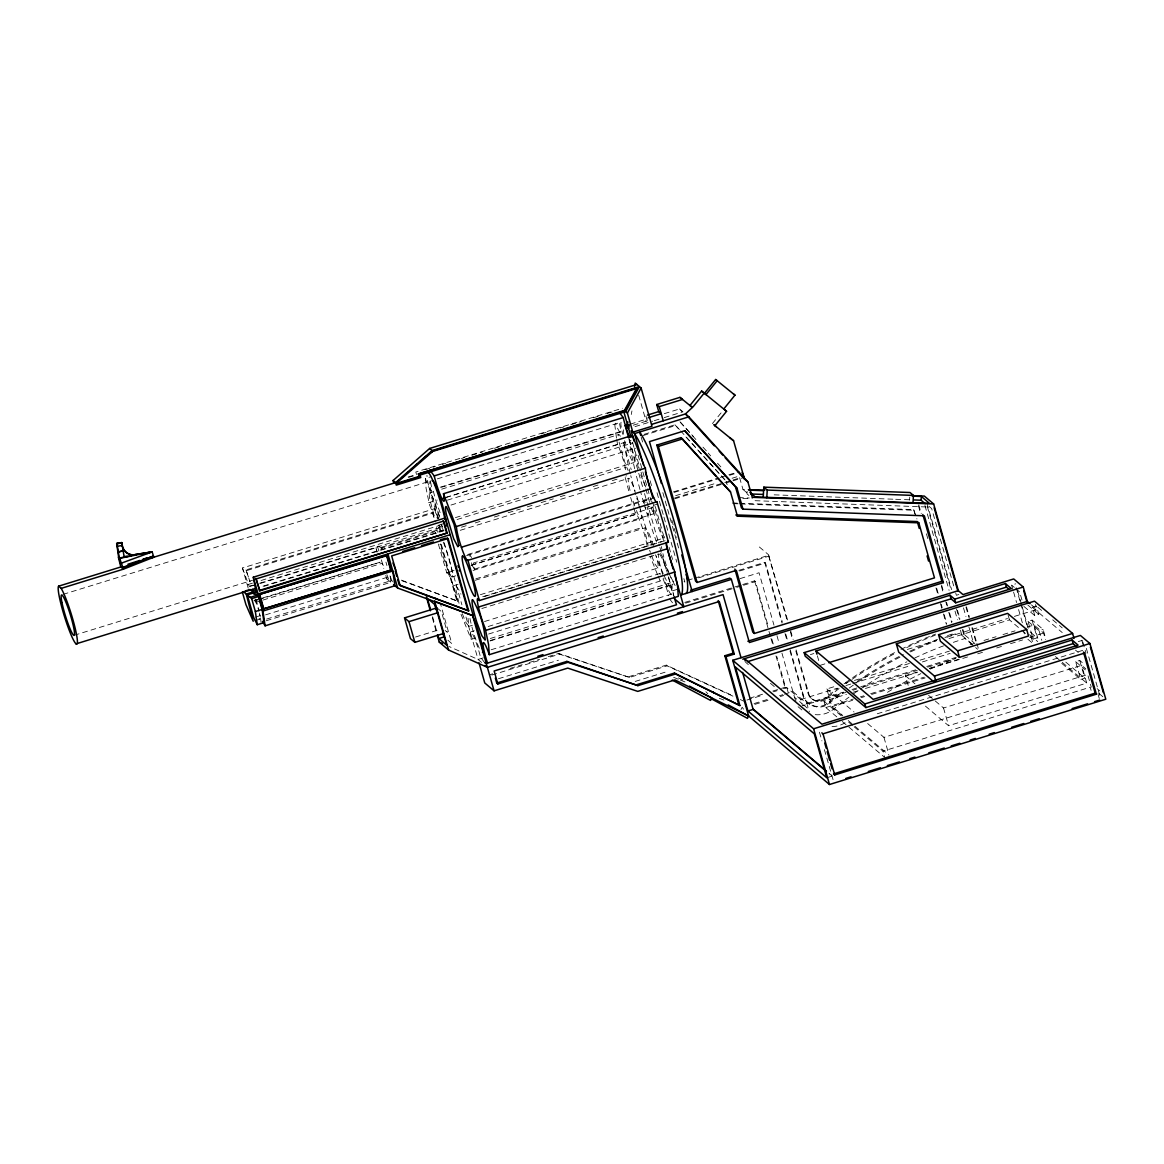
<?xml version="1.0" encoding="UTF-8"?>
<svg xmlns="http://www.w3.org/2000/svg" width="1164" height="1164" viewBox="0 0 1164 1164"><rect width="100%" height="100%" fill="white"/><g stroke="black" fill="none" stroke-linecap="round" stroke-linejoin="round"><path stroke-width="0.75" stroke-dasharray="5 3.75" d="M747.128 491.324L746.982 493.842L752.366 498.41M909.564 500.156L909.739 497.101M631.266 414.486L631.936 410.95M455.735 575.802L452.272 576.878L452.549 575.598A21.141 2.503 72.8 0 0 443.193 542.104M472.686 566.271L474.432 569.152L473.384 562.998L653.004 507.562L652.451 505.685L657.587 504.099M462.326 613.704L465.687 622.114L468.903 626.348L467.841 616.556M484.5 621.532L657.907 568.003L658.184 566.723A21.141 2.503 72.8 0 0 656.351 555.956M653.397 545.596A21.141 2.503 72.8 0 0 648.319 532.079L645.118 527.845L645.016 531.701L648.028 544.985M740.988 709.574L742.152 707.246L745.382 711.626M712.412 423.58L721.956 411.794M438.362 544.054L446.801 572.95L454.047 570.418M471.085 565.457L636.126 514.226A18.275 2.153 72.8 0 1 642.295 527.452A18.275 2.153 72.8 0 1 647.14 546.978M795.827 650.967L808.529 694.821A11.029 10.767 -49.7 0 0 823.952 699.128L832.26 692.551A402.715 393.228 -49.7 0 1 838.007 688.171M796.118 649.89L809.3 695.49A11.029 10.767 -49.7 0 0 814.305 700.466L815.993 701.092A11.029 10.767 -49.7 0 0 824.738 699.797L833.046 693.22A402.715 393.228 -49.7 0 1 843.158 685.611M789.963 650.923L803.466 697.352A16.718 16.325 -49.7 0 0 826.847 703.885L835.606 696.96A397.055 387.699 -49.7 0 1 842.707 691.562M790.254 649.861L804.237 698.022A16.718 16.325 -49.7 0 0 811.817 705.559L817.055 707.028A16.718 16.325 -49.7 0 0 827.619 704.555L836.392 697.614A397.055 387.699 -49.7 0 1 843.493 692.231M815.222 714.652A25.128 24.546 -49.7 0 0 834.472 708.425L840.583 703.493A388.66 379.508 -49.7 0 1 848.934 697.178M947.481 635.617L954.742 633.201L955.528 633.871L948.267 636.286A397.055 387.699 -49.7 0 0 944.935 637.494M953.345 642.353L964.912 638.498L977.6 649.25M408.113 476.978L416.523 474.49L415.81 472.017L622.42 408.258M424.962 469.732L435.38 466.517M442.32 464.378L445.797 463.301M461.424 458.485L464.902 457.408M471.842 455.269L482.26 452.054M494.409 448.3L501.349 446.161M541.289 433.837L548.229 431.684M560.379 427.945L563.856 426.868M570.797 424.729L581.214 421.514M593.364 417.76L600.318 415.621M607.259 413.467L614.199 411.329M433.91 517.238A18.304 2.168 72.8 0 0 429.501 504.783L426.082 488.385L425.369 478.433L431.233 476.629M63.103 594.368L430.113 481.11M437.344 478.87L621.154 422.139A21.243 2.517 72.8 0 0 622.725 434.259M630.393 424.118L647.344 418.88M664.295 413.657L679.558 408.942L682.962 411.823L664.164 417.629M633.303 425.18L646.093 421.237L647.795 422.678L645.773 415.606M635.006 426.621L652.655 421.179M654.27 420.684L660.745 418.676M440.21 487.236L620.558 431.568M441.534 487.236L620.136 432.106M429.531 492.925L432.993 491.848M441.665 489.171L618.535 434.594M644.041 434.361L674.975 424.816L679.412 429.531M643.11 435.554L675.76 425.486M428.541 502.732L437.213 500.054M445.87 497.392L617.546 444.401L618.506 446.452A18.304 2.168 72.8 0 1 625.985 471.202M445.463 497.668L631.004 440.414M447.34 500.156L632.881 442.902A18.275 2.153 72.8 0 1 632.096 442.233M248.194 588.14L242.447 567.988L434.536 508.712L438.231 518.78M450.963 505.06L634.773 448.329M246.026 569.909L250.013 581.782L246.026 569.909L432.542 512.349L434.696 517.82M246.812 570.564L433.328 513.004M74.249 635.268L252.559 580.239M455.415 517.631L634.016 462.515M443.178 523.815L436.238 525.953A18.304 2.168 72.8 0 1 437.315 532.254M457.059 519.522L625.257 467.622M252.413 583.164L247.234 584.764L249.227 586.452L253.301 585.114M261.071 580.487L439.308 525.488L443.6 529.111M259.601 583.251L441.302 527.176M253.737 585.477L249.853 586.176M260.62 583.353L376.016 547.735L376.918 550.95M381.705 547.196L436.718 530.217L437.489 530.886L382.49 547.866L381.705 547.196L382.65 550.514M443.95 529.809L435.278 532.486L436.078 533.81M263.049 586.161L443.018 530.624M263.995 586.307L444.037 530.74M461.41 527.19L468.35 525.051M475.276 522.912L482.216 520.774M494.351 517.02L501.291 514.881M508.232 512.742L520.366 509.003M527.307 506.849L534.247 504.71M541.173 502.572L553.307 498.832M560.248 496.693L567.188 494.54M579.323 490.801L586.263 488.662M593.203 486.523L600.129 484.384M612.279 480.63L619.204 478.491M460.275 530.304L628.487 478.389M253.97 600.624L260.867 598.5M262.584 597.976L380.119 562.197L259.572 599.402M254.407 600.988L257.855 599.926M255.964 602.239L261.158 600.624M262.889 600.1L382.33 563.231L384.28 568.119M255.454 617.124L260.518 615.567L259.601 612.308M265.567 614.854L390.202 576.384L392.894 582.96M467.593 554.53L651.404 497.799M254.887 620.718L259.965 619.161L259.47 614.65M466.531 555.737L654.43 497.741M673.476 491.863L718.494 477.968M720.225 477.444L727.165 475.305M728.897 474.767L739.286 471.566M644.23 503.663A7.595 0.902 72.8 0 1 644.041 500.957L651.622 499.371M674.131 492.416L719.148 478.52M729.537 475.319L736.463 473.181M266.6 619.088L389.489 581.156L386.885 574.638M266.221 620.761L390.857 582.306L390.202 576.384M675.644 495.675L716.704 483.016M732.098 478.259L737.234 476.673M674.683 497.974L723.062 483.045M724.779 482.522L740.333 477.72M674.713 498.818L724.386 483.482M726.089 482.958L731.225 481.372M732.942 480.848L743.214 477.677M471.391 565.064L636.126 514.226M446.801 572.95L453.742 570.797M474.432 569.152L654.052 513.717M473.079 570.462L641.291 518.547M453.291 585.783L458.485 584.183M475.829 578.828L642.295 527.452M475.188 580.298L645.118 527.845M480.397 594.688L664.207 537.957M482.725 596.725L661.341 541.595M484.733 596.404L666.812 540.198M481.823 608.525L658.693 553.933A21.141 2.503 72.8 0 0 663.218 576.34M415.563 637.014L439.483 629.637M468.903 626.348L472.366 625.272M470.823 631.863L474.286 630.786M488.167 626.508L659.843 573.532M461.017 614.286L471.245 639.385L476.44 637.77M488.574 634.031L660.25 581.054L659.726 578.45M490.335 638.483L674.145 581.753M490.466 640.462L672.545 584.27M490.044 640.986L672.123 584.794M687.517 580.37L692.696 578.77M694.413 578.246L768.589 555.344L787.693 620.339M698.647 577.839L769.375 556.014M677.448 589.304L672.268 590.905A88.784 10.491 72.8 0 1 663.931 575.22M738.864 570.345L764.733 562.372L765.519 563.027L782.339 622.071M739.649 571.015L765.519 563.027M491.164 649.759L671.497 594.091M483.249 657.878L478.069 659.464L448.969 646.457M740.071 578.61L759.044 572.761L773.973 625.184M684.796 602.399L740.988 585.056M742.69 584.532L754.607 580.851L755.465 581.578L768.386 626.96M685.654 603.127L735.037 587.878M736.739 587.354L741.846 585.783M743.549 585.259L755.465 581.578M489.2 674.873L492.678 673.796M510.05 668.442L522.199 664.688M529.154 662.534L539.572 659.319M548.259 656.642L558.676 653.426L629.535 677.448L667.103 665.852L733.771 696.552M491.805 675.062L559.549 654.153L629.535 677.448M498.483 678.728L558.458 660.221M628.676 676.721L666.23 665.124L732.913 695.81M635.209 681.42L665.648 672.035M958.845 594.513L956.371 595.284L954.887 590.075M1013.102 590.352L1011.618 585.099L1015.663 583.848M810.391 654.605L813.84 653.542M820.096 665.357L827.007 663.233M1034.767 615.625L1032.395 607.302L1036.455 606.051L1038.812 614.374L1034.767 615.625L1023.753 606.298M749.398 698.284L762.696 694.181M772.809 691.067L779.735 688.928M781.466 688.39L784.929 687.327L785.787 688.055L776.839 656.627M907.338 649.439L936.7 640.389M947.059 637.188L1007.5 618.535M1014.411 616.396L1036.862 609.47L1035.436 604.48M746.924 700.044L763.555 694.908M773.536 691.765L777.13 690.718M783.488 688.681L786.82 687.662L800.774 699.491L802.563 705.777L845.995 692.376M949.038 638.541L1009.479 619.888L1020.362 629.113M960.446 630.219L961.93 635.413L964.418 634.642L974.05 642.804M754.068 703.565L769.404 698.837M779.487 695.723L782.834 694.69M784.507 694.181L792.888 691.591L806.856 703.42L808.471 709.08A25.128 24.546 -49.7 0 0 809.373 711.684M754.839 704.38L770.292 699.608M780.302 696.509L783.634 695.49M1032.09 620.092L1037.153 637.843L1033.094 639.094L1028.03 621.343L1032.09 620.092L1043.104 629.418L1045.869 639.109M842.765 715.918L831.867 706.708L826.818 688.957L837.178 685.756M844.089 683.617L847.538 682.555M854.449 680.431L909.71 663.364M920.069 660.177L949.431 651.113M970.15 644.711L977.062 642.586M983.973 640.447L996.064 636.723M1002.961 634.584L1015.052 630.859M1027.143 627.12L1034.054 624.995L1043.584 633.056L1045.418 639.516M800.774 699.491L837.265 688.23M845.952 685.538L851.16 683.937M852.892 683.399L910.219 665.706M922.383 661.952L950.188 653.368M1028.03 621.343L1039.045 630.67L1043.104 629.418M806.856 703.42L843.347 692.158M852.033 689.466L858.974 687.327M860.72 686.789L916.315 669.635M926.748 666.419L956.284 657.296M852.95 690.223L856.428 689.161M863.368 687.007L917.232 670.391M927.65 667.176L955.455 658.591M908.182 685.378L905.417 675.702L917.508 671.977M929.6 668.238L958.961 659.173M1029.762 637.334L1043.584 633.056M836.756 716.835L825.785 707.537L823.996 701.252L846.446 694.326M853.358 692.187L858.537 690.587M865.449 688.462L917.247 672.472M929.338 668.733L970.791 655.943M977.702 653.819L984.599 651.68M996.69 647.955L1003.601 645.816M1010.512 643.692L1022.603 639.953M825.785 707.537L853.416 699.011M860.327 696.887L863.775 695.81M870.687 693.686L924.231 677.157M831.867 706.708L852.601 700.306M861.229 697.643L864.677 696.581M871.589 694.442L925.133 677.928M1078.301 641.582L1082.36 640.331M877.263 713.779L1084.499 649.818M1079.726 660.439L1084.79 678.19L1080.73 679.441L1075.667 661.69L1079.726 660.439L1083.859 663.946M928.552 695.301L943.524 707.974L1081.691 665.342L1085.779 668.791M867.646 723.528L883.971 737.365L1086.041 675.004M925.453 706.126L948.587 725.725L1086.739 683.093L1081.691 665.342M854.158 726.802L882.952 751.187L1090.202 687.226L1091.09 690.368M826.789 777.77L831.969 776.17L829.205 773.827M649.73 506.515L647.024 507.329L647.591 509.235A7.595 0.902 72.8 0 1 648.392 515.361A7.595 0.902 72.8 0 1 645.089 507.111M408.593 477.371L415.315 475.378M739.62 477.662L742.967 489.433L746.59 489.564M774.176 494.831L893.894 499.225M895.698 499.283L910.219 499.822M738.427 497.581L749.31 497.988M742.836 498.381L750.096 498.643M755.072 500.695L929.192 507.068M732.316 502.979L737.758 503.168M739.577 503.241L913.696 509.614L916.956 518.984M733.102 503.634L738.543 503.837M740.362 503.91L914.482 510.283M657.907 568.003L654.706 563.769L649.628 550.252M401.362 580.138L457.496 601.09L440.909 542.875M402.147 580.807L457.496 601.09M385.779 575.38L386.768 578.857L391.701 580.661M719.279 698.284L724.183 700.204M673.65 677.332L678.699 679.383M680.373 680.067L685.421 682.119M740.333 699.564L743.607 701.077M678.394 677.899L683.181 680.096M929.09 506.398L931.666 508.581L954.393 588.344M1011.618 585.099L1014.295 587.369M1015.634 588.504L1019.649 591.909L1022.385 601.497M1037.808 607.201L1043.235 611.798M1052.722 619.845L1062.223 627.876M1031.42 604.858L1036.862 609.47M1032.395 607.302L1062.237 632.576M1027.812 605.047L1038.812 614.374M1075.521 650.138L1078.271 652.466M1075.667 661.69L1085.314 669.853M1030.446 632.168L1037.153 637.843M1065.802 662.112L1084.79 678.19M1097.143 688.652L1099.82 690.921M1029.587 634.671L1037.75 641.597M1055.442 656.583L1060.884 661.181M1062.252 662.345L1086.739 683.093M1098.991 693.468L1103.079 696.93M1030.416 636.824L1033.094 639.094M1061.743 663.364L1080.73 679.441M1021.73 630.262L1025.804 633.725M1027.87 639.225L1033.021 643.576L1031.231 637.29M961.93 635.413L971.562 643.576M742.967 489.433L748.292 493.929M685.945 436.951L726.976 482.114M759.365 546.993L768.676 554.879M905.417 675.702L914.948 683.777M826.818 688.957L854.041 712.004M826.149 697.498L826.92 698.153M829.496 701.907L830.281 702.561M834.472 708.425L842.081 714.871M684.068 581.433L684.854 582.102L683.865 578.61M848.207 720.531L853.649 725.143M855.002 726.292L889.034 755.116M823.996 701.252L841.819 716.34M848.672 722.16L852.79 725.638M806.23 687.473L807.001 688.142M842.241 721.476L884.756 757.473L882.952 751.187M807.685 692.595L808.456 693.249M815.207 700.437L815.993 701.092M800.847 689.132L801.632 689.801M810.595 697.745L811.381 698.4M811.977 698.895L812.748 699.564M802.374 694.472L803.16 695.141M806.594 701.79L807.38 702.445M808.689 703.536L809.46 704.191M781.946 653.149L794.503 697.265L802.127 703.711M803.393 704.787L808.471 709.08M745.571 662.258L748.336 664.6M770.452 683.326L775.966 687.997M798.082 706.723L803.611 711.408M829.088 773.405L831.969 775.85M706.693 683.748L707.552 684.476M666.23 665.124L667.103 665.852M558.676 653.426L559.549 654.153M382.476 549.306L377.049 544.694L378.969 551.445M425.966 589.159L426.752 589.813M376.016 547.735L376.947 552.187M436.995 607.855L441.418 611.609L447.325 632.328L445.114 630.452M389.896 575.933L390.668 576.587M386.768 578.857L390.857 582.306M481.561 662.432L478.069 659.464L465.673 615.96M447.893 640.229L451.807 643.547L440.341 603.272M259.034 618.36L259.965 619.161M705.864 691.722L707.843 693.802M679.558 408.942L681.973 411.605M680.023 421.761L693.322 436.456M702.983 447.151L707.828 452.505M717.49 463.199L722.335 468.539M680.445 422.43L691.329 434.463M692.536 435.802L696.159 439.803M708.25 453.174L710.666 455.852M680.634 430.869L725.754 480.776M674.975 424.816L678.641 428.861M673.432 581.68L670.93 577.519M669.489 598.791L673.767 604.451M484.762 662.782L480.47 657.136L479.714 654.081A18.246 2.153 72.8 0 0 472.7 634.322A18.246 2.153 72.8 0 0 470.722 636.795L471.245 639.385M620.412 436.238L619.248 434.667A21.141 2.503 72.8 0 0 618.273 435.874M645.773 486.974L640.666 474.825M440.53 531.555L437.504 525.051M657.427 574.449L650.196 556.377M658.126 576.107L660.25 581.054M471.566 557.6L469.82 554.719L470.023 557.425M623.38 442.611L631.223 469.674M472.54 565.893L471.449 562.779M440.108 512.669L436.675 503.008A21.243 2.517 72.8 0 1 432.688 488.051M242.447 567.988L249.227 586.452M425.369 478.433L426.475 481.518A18.275 2.153 72.8 0 0 430.505 481.896M434.128 515.594L430.069 500.447A21.141 2.503 72.8 0 1 430.229 492.998L434.361 500.942L439.41 515.943M638.498 468.103L635.311 455.866A21.141 2.503 72.8 0 1 635.486 448.416M630.626 497.421L633.216 506.02M633.74 507.737L635.82 514.604M1086.347 648.392L1099.791 695.577M1097.928 693.773L1099.267 698.487M1082.811 641.931L1085.997 653.12M1081.763 640.229L1083.582 646.617M1088.064 675.862L1091.279 687.153M1039.045 630.67L1041.809 640.36M1034.054 624.995L1038.652 641.131M1017.656 590.846L1021.643 604.814M1022.138 606.575L1029.107 631.034M1016.187 587.66L1020.159 601.584M1020.653 603.33L1027.594 627.716M1013.597 592.098L1016.594 602.574M1018.587 609.572L1022.559 623.555M1023.505 630.743L1024.407 633.885M1008.082 614.999L1009.479 619.888M966.469 606.793L969.452 617.24M972.42 627.687L976.392 641.611M976.887 643.357L978.371 648.581M965.96 607.099L968.914 617.473M971.867 627.847L976.305 643.416M963.486 607.87L965.945 616.513M968.899 626.887L973.337 642.441M926.908 502.993L951.585 589.61M957.506 610.402L959.965 619.059M962.934 629.448L964.418 634.642M927.315 506.5L951.061 589.872M956.502 608.976L959.471 619.394M962.439 629.811L964.912 638.498M924.929 505.496L949.096 590.366M955.018 611.158L957.492 619.815M918.774 504.827L921.248 513.542M941.618 585.041L943.611 592.01M946.579 602.472L947.583 605.964M949.562 612.933L952.05 621.663M918.483 505.904L920.462 512.888M926.428 533.81L928.421 540.78M941.327 586.118L942.825 591.356M945.808 601.817L946.798 605.295M948.776 612.279L951.759 622.74M936.773 588.548L938.257 593.756M941.225 604.203L942.214 607.681M944.208 614.636L946.681 623.337M913.696 509.614L915.675 516.583M935.987 587.878L937.966 594.833M940.454 603.534L942.927 612.235M943.422 613.966L946.39 624.413M943.524 707.974L948.587 725.725M883.971 737.365L888.569 753.501M817.361 655.769L819.18 662.171M790.662 630.772L793.135 639.458M819.441 732.185L821.929 740.901M824.403 749.616L833.322 780.578M768.589 555.344L786.908 619.67M790.371 631.848L792.364 638.803M785.802 634.22L787.286 639.429M764.733 562.372L782.048 623.147M785.016 633.565L786.995 640.506M776.955 635.675L778.949 642.659M786.82 687.662L788.159 692.376M771.878 639.182L773.362 644.419M754.607 580.851L770.51 636.708M771.005 638.454L772.998 645.438M775.981 655.899L784.929 687.327M726.191 481.459L727.136 484.762M638.672 395.193L646.093 421.237M671.817 520.046L676.779 537.477M662.84 492.619L676.75 541.42M677.244 543.166L679.223 550.136M641.189 437.213L642.673 442.422M657.02 492.779L663.451 515.361M663.946 517.092L676.808 562.256M650.152 480.776L652.131 487.774M669.067 547.182L672.545 559.404M655.288 506.544L664.688 539.543M652.567 501.946L664.004 542.133M638.061 455.124L651.956 503.939M632.59 442.553L640.549 470.46M641.044 472.206L649.992 503.605M629.171 439.628L644.027 491.79M644.521 493.536L659.391 545.698M659.886 547.429L667.801 575.263M668.296 576.995L673.621 595.662M434.536 508.712L437.402 518.766M439.308 525.488L440.792 530.653M444.226 542.744L461.919 604.858M432.542 512.349L435.278 521.967M440.618 543.923L456.71 600.435M432.586 616.702L437.358 633.478M432.324 617.749L436.776 633.42M385.953 562.11L386.943 565.573M381.37 559.869L383.814 568.439M255.891 599.314L259.135 610.693M255.556 599.518L258.932 611.376M259.412 613.064L260.372 616.454M254.989 598.936L256.982 605.92M625.17 477.458L629.593 493.973M459.023 603.316L456.012 590.032L456.113 586.19L459.3 590.424A21.141 2.503 72.8 0 1 460.929 594.207M619.088 442.116L624.777 462.108A21.141 2.503 72.8 0 0 628.138 470.518M441.578 524.629L442.422 529.227M616.454 438.028L614.621 423.42M616.731 439.614L617.546 444.401M260.547 617.938L261.027 622.376M447.107 572.557A18.275 2.153 72.8 0 1 452.534 583.601A18.275 2.153 72.8 0 1 457.772 602.588M659.406 574.056A18.246 2.153 72.8 0 1 660.628 574.187M663.029 578.828A18.246 2.153 72.8 0 1 668.733 595.75M626.305 475.61A18.304 2.168 72.8 0 1 625.868 476.134M619.51 423.565A18.275 2.153 72.8 0 1 615.48 423.172M674.189 596.957A18.275 2.153 72.8 0 1 674.422 586.758M849.254 688.026A397.055 387.699 -49.7 0 1 856.573 682.933M858.043 681.929A397.055 387.699 -49.7 0 1 900.98 656.642M910.539 651.927A397.055 387.699 -49.7 0 1 936.627 640.637M853.168 694.093A388.66 379.508 -49.7 0 1 858.886 690.092M860.327 689.103A388.66 379.508 -49.7 0 1 906.901 661.807M914.729 658.009A388.66 379.508 -49.7 0 1 943.567 645.831M887.434 692.347A388.66 379.508 -49.7 0 1 920.87 673.621M930.269 669.096A388.66 379.508 -49.7 0 1 955.906 658.271M846.097 683.486A402.715 393.228 -49.7 0 1 850.52 680.358M852.019 679.34A402.715 393.228 -49.7 0 1 896.935 652.466M906.625 647.65A402.715 393.228 -49.7 0 1 936.38 634.758M644.696 501.495A7.595 0.902 72.8 0 1 645.191 502.47M653.004 507.562A7.595 0.902 72.8 0 1 653.804 513.688A7.595 0.902 72.8 0 1 650.501 505.438M479.277 648.188A21.141 2.503 72.8 0 1 471.245 624.326L470.227 619.801A21.141 2.503 72.8 0 1 469.761 617.24M452.272 576.878A21.141 2.503 72.8 0 1 446.583 566.635A21.141 2.503 72.8 0 1 440.007 544.243M639.72 506.486A21.141 2.503 72.8 0 1 636.446 510.516M634.715 505.918A21.141 2.503 72.8 0 1 632.183 498.148M630.044 490.437A21.141 2.503 72.8 0 1 628.778 478.259A21.141 2.503 72.8 0 1 635.049 491.019M636.766 496.14A21.141 2.503 72.8 0 1 639.298 504.841M669.315 573.736A21.141 2.503 72.8 0 1 662.913 553.657M661.88 549.132A21.141 2.503 72.8 0 1 661.414 546.556M664.484 536.677A21.141 2.503 72.8 0 1 659.653 530.624A21.141 2.503 72.8 0 1 652.247 506.747M629.491 439.992A21.243 2.517 72.8 0 1 634.264 460.071A21.243 2.517 72.8 0 1 630.801 458.252L627.425 449.813A21.243 2.517 72.8 0 1 624.471 440.676M668.587 576.966A21.141 2.503 72.8 0 1 671.308 594.222A21.141 2.503 72.8 0 1 663.771 578.086M659.406 554.02A21.141 2.503 72.8 0 1 666.987 571.684M663.204 573.605A88.784 10.491 72.8 0 1 655.463 554.777M651.927 545.305A88.784 10.491 72.8 0 1 640.127 509.599M639.633 507.955A88.784 10.491 72.8 0 1 636.766 498.177M635.777 494.671A88.784 10.491 72.8 0 1 630.772 475.639M630.335 473.85A88.784 10.491 72.8 0 1 623.875 440.385M623.38 434.201A88.784 10.491 72.8 0 1 623.453 429.792M442.538 526.899A30.439 3.594 72.8 0 1 441.141 524.106M438.799 518.649A30.439 3.594 72.8 0 1 426.955 475.261M439.759 517.209A21.243 2.517 72.8 0 1 431.684 493.23A21.243 2.517 72.8 0 1 430.826 481.183M845.311 682.832A402.715 393.228 -49.7 0 1 851.233 678.67M852.717 677.652A402.715 393.228 -49.7 0 1 896.149 651.811M900.98 649.367A402.715 393.228 -49.7 0 1 930.574 636.082M932.248 635.413A402.715 393.228 -49.7 0 1 935.609 634.104M795.958 701.106A25.128 24.546 -49.7 0 1 794.503 697.265M857.257 681.26A397.055 387.699 -49.7 0 1 903.366 654.372M909.768 651.258A397.055 387.699 -49.7 0 1 937.5 639.327M675.149 585.608A88.784 10.491 72.8 0 1 669.111 573.634M668.383 572.004A88.784 10.491 72.8 0 1 660.643 553.176M656.525 542.06A88.784 10.491 72.8 0 1 644.318 504.71M643.837 503.066A88.784 10.491 72.8 0 1 640.476 491.31M639.996 489.564A88.784 10.491 72.8 0 1 635.093 470.489M634.686 468.728A88.784 10.491 72.8 0 1 629.069 438.784M845.079 722.757A25.128 24.546 -49.7 0 1 829.19 726.482"/><path stroke-width="1.5" d="M656.874 501.757L656.569 502.135A18.304 2.168 72.8 0 1 650.385 488.895A18.304 2.168 72.8 0 1 645.54 469.354L632.474 435.394L443.469 493.725L456.521 527.685A18.304 2.168 72.8 0 0 461.381 547.24A18.304 2.168 72.8 0 0 467.55 560.466L656.874 501.757L663.102 522.36L668.398 542.191L479.379 600.522L478.593 599.198A18.304 2.168 72.8 0 0 478.419 607.055A18.304 2.168 72.8 0 0 485.17 628.225L488.574 644.623L489.287 654.663L678.306 596.332L677.579 586.292L674.174 569.894A18.304 2.168 72.8 0 1 666.346 542.424M763.278 496.33L763.817 487.163L910.015 492.518L913.449 495.413L912.983 503.052M766.785 497.697L767.251 490.059L763.817 487.163M925.147 503.648L921.102 500.214L921.321 496.461L912.256 496.126M626.916 427.159L627.905 421.863M634.54 386.564L635.209 383.043L641.117 388.048L652 426.242L632.809 432.164L627.381 413.06L625.679 411.619L419.651 475.174M629.273 425.064L628.618 428.599L625.214 425.718L628.662 424.656M1030.053 603.709L1027.332 601.395L1023.243 587.02L1013.713 578.944L963.006 594.6L958.35 590.657L732.738 660.294L748.612 716.006L747.448 718.334L711.335 698.793M398.859 480.194L396.197 482.522L396.953 483.846L419.535 476.876L418.327 473.981L624.486 410.354L636.854 387.859M418.327 473.981L624.995 410.776L637.363 388.281L432.615 451.472L396.706 482.958L396.953 483.846M625.679 411.619L639.414 386.608L432.135 450.57L395.571 482.638L396.269 485.112L420.771 477.546L420.073 475.072M627.381 413.06L641.117 388.048M714.914 425.689L726.569 411.299L701.63 391.046L689.976 405.45L692.362 407.473L679.951 397.361L656.714 404.519L658.737 411.605L661.239 413.729L648.275 417.716M715.656 379.493L704.438 393.345L705.937 394.611L717.155 380.759L715.656 379.493L734.964 395.149L723.761 409.001M393.767 482.987L393.068 480.514L429.632 448.46L636.912 384.484M401.522 477.866L408.171 472.031M410.834 469.703L417.483 463.869M420.146 461.541L426.795 455.706M429.458 453.378L432.615 451.472M395.338 482.682L153.837 557.207L123.413 569.167L120.809 566.97L118.379 557.236L119.645 558.298L123.049 568.061L153.473 556.101L150.069 557.178M122.409 567.508L153.473 556.101M147.028 553.497L152.135 551.867L153.837 557.207L150.36 558.24M127.924 564.234L139.855 560.437M143.259 559.346L146.664 558.269M433.852 450.497L616.032 394.276M619.495 393.214L635.108 388.383M58.593 586.176L61.183 588.373A30.439 3.594 72.8 0 1 76.62 635.078A30.439 3.594 72.8 0 1 68.414 628.124A30.439 3.594 72.8 0 1 58.593 586.176L120.809 566.97M396.444 483.424L419.025 476.454M61.183 588.373L123.413 569.167L123.049 568.061M429.909 470.227L434.216 475.901L623.22 417.57L623.977 420.626A18.275 2.153 72.8 0 0 629.68 437.577M656.714 404.519L659.217 406.643L682.453 399.47L679.951 397.361M647.402 415.097L658.737 411.605M651.913 424.293L685.465 413.948L693.162 406.716L704.133 393.17L701.63 391.046M958.35 590.657L933.644 503.954L752.279 497.319L747.899 481.969L688.87 416.828L634.511 433.605L631.121 430.724L634.089 441.185M434.216 475.901L434.972 478.957A18.275 2.153 72.8 0 0 441.985 498.745L445.463 497.668M754.33 633.463L736.361 570.36L697.134 582.466L695.621 581.171L656.86 445.099L680.969 437.664L682.497 438.944L730.526 491.95L737.438 516.19L918.803 522.84L934.488 577.868L754.33 633.463L752.802 632.168L734.833 569.065M656.86 445.099L658.373 446.394L682.497 438.944M256.095 592.272L253.316 577.198L445.405 517.922L473.282 615.8L397.652 588.053L393.563 584.604M256.4 578.843L443.688 521.05L447.107 533.039L259.819 590.846L255.935 578.45L259.819 590.846M245.022 591.05L250.085 589.493L252.995 591.952L246.244 594.047L243.32 591.574M76.009 643.881L256.124 588.3M456.55 526.463L645.569 468.132M259.354 590.439L447.107 533.039M247.277 594.891L254.043 592.811L258.437 596.521L262.104 609.441L264.024 622.624L257.259 624.719L253.767 617.648L247.277 594.891L251.671 598.616L255.353 611.522L257.259 624.719M450.192 534.683L258.102 593.975L252.661 589.362L254.116 594.44M250.187 597.365L256.953 595.284M259.339 594.484L386.972 555.635L391.075 570.069L263.442 608.918L259.339 594.484L384.775 555.766M402.7 551.43L414.66 547.735M421.499 545.625L433.474 541.929M440.312 539.82L445.448 538.234M251.671 598.616L258.437 596.521M461.381 547.24L650.385 488.895M255.353 611.522L262.104 609.441M263.442 608.918L391.075 570.069M265.116 625.825L262.962 611.042L392.777 570.986L394.931 585.754L265.116 625.825L262.409 621.387M443.906 633.391L414.864 642.353L410.441 638.6L404.534 617.88L436.995 607.855M404.534 617.88L408.971 621.634L437.999 612.671M478.419 607.055L667.423 548.724M437.839 635.151L438.799 638.512L443.979 636.912L442.538 631.877M486.13 630.277L675.135 571.946M684.563 430.738L735.488 486.93L741.453 507.853L742.981 509.148L924.347 515.798L943.393 582.64L749.369 642.528L731.385 579.41L680.518 595.11A86.674 10.243 72.8 0 0 669.329 524.353A86.674 10.243 72.8 0 0 634.511 433.605L643.416 464.858M484.762 662.782L487.527 663.102L676.531 604.771L675.484 601.468A18.275 2.153 72.8 0 1 674.189 596.957M437.271 635.166L439.264 642.121L448.562 650.007L487.381 667.35L723.048 594.615L741.032 657.733M537.841 656.234L543.006 654.634M598.121 637.625L603.287 636.039M677.346 613.181L682.511 611.58M495.369 678.161L496.752 683.035L566.868 661.399L637.945 685.611L675.527 674.014L739.897 705.559L725.972 656.656L724.866 655.739L733.16 653.179L734.251 654.095L725.972 656.656M496.752 683.035L497.843 683.966L567.959 662.331L637.945 685.611M479.03 662.825L484.762 682.962L494.074 690.849L567.77 668.107L637.756 691.387L674.945 679.907L748.612 716.006L829.481 784.507L1105.8 699.229L1089.926 643.503L1080.396 635.442L873.16 699.389L815.993 650.982L1023.243 587.02M747.841 641.233L941.865 581.345L943.393 582.64M636.854 684.679L674.436 673.083L739.897 705.559M742.778 659.217L950.028 595.241L954.684 599.184L955.702 602.777L1006.409 587.136L1008.824 589.173M747.303 661.719L951.046 598.834L955.702 602.777M954.684 599.184L1005.39 583.542L1011.429 588.649L804.179 652.611L805.212 656.205L865.871 707.581L1073.106 643.619L1076.729 646.689M828.724 662.694L1027.332 601.395M934.081 682.075L898.695 652.116L896.338 643.794L1034.49 601.162L1072.597 633.434L1074.023 638.425M938.548 634.686L1007.617 613.37L1026.677 629.506L1028.54 636.024L959.456 657.34L940.396 641.204L938.548 634.686L957.594 650.822L959.456 657.34M747.957 711L826.789 777.77L814.262 733.786L735.43 667.03L747.957 711L753.137 709.4L826.44 771.485M957.594 650.822L1026.677 629.506M896.338 643.794L934.445 676.066L1072.597 633.434M804.179 652.611L864.837 703.987L1072.073 640.025L1078.111 645.132L821.929 724.197L744.553 658.664L745.236 661.065M732.738 660.294L813.607 728.78L1089.926 643.503M821.813 732.811L823.021 733.829L1084.673 653.077L1096.386 694.181L834.734 774.933L833.526 773.9L1095.179 693.147L1096.386 694.181M845.85 778.41L851.029 776.81M868.3 771.485L880.391 767.76M887.303 765.621L899.394 761.896M909.753 758.695L914.933 757.095M928.741 752.832L944.295 748.03M951.192 745.906L959.834 743.243M970.194 740.042L975.374 738.442M989.196 734.178L994.376 732.578M1011.647 727.253L1023.738 723.513M1030.635 721.389L1039.277 718.726M1072.088 708.6L1087.627 703.798M1094.538 701.659L1099.718 700.073M143.056 559.186L146.533 558.153M119.645 558.298L152.135 551.867L121.056 563.274L119.761 562.183M119.426 543.268L121.827 542.802L124.184 557.12L119.31 558.022L116.924 543.675L119.426 543.268L116.982 543.719M123.762 556.77L127.152 556.13M130.528 555.49L135.417 554.69M118.393 551.998L122.846 550.747M118.233 551.867L123.122 550.979M121.827 542.802L122.249 545.538L117.142 546.236M135.257 554.559L152.135 551.867L130.164 555.359M118.684 557.498L116.662 543.442L121.594 542.599L122.715 547.211A11.975 11.669 -52 0 0 134.195 555.082L135.882 555.082M767.251 490.059L913.449 495.413M748.408 489.637L764.733 490.233M913.464 495.675L924.347 496.082L933.644 503.954M749.019 490.146L763.526 490.67M750.605 493.973L763.293 494.438M913.842 499.953L921.102 500.214M468.699 610.853L400.154 585.71L391.671 555.912L448.096 538.496L468.699 610.853L399.208 584.91L397.724 579.701M448.562 650.007L434.681 601.264L473.282 615.8M439.264 642.121L442.495 643.576M689.437 686.12L711.786 697.964L710.564 700.408L672.283 680.111M728.228 704.904L748.612 716.006M713.75 424.656L733.582 440.778L744.494 479.073L747.899 481.969M116.662 543.442L121.594 542.599L122.249 545.538M124.461 557.352L133.904 554.85A11.975 11.669 -52 0 1 122.977 548.375M921.321 496.461L929.41 503.314L755.291 496.926L749.892 492.357M1084.673 653.077L1083.466 652.058L1095.179 693.147M918.803 522.84L917.276 521.545L735.91 514.91L737.438 516.19M733.466 393.883L734.964 395.149M724.066 409.175L726.569 411.299M729.726 437.562L733.582 440.778M714.521 425.297L716.282 426.781M688.87 416.828L685.465 413.948L714.347 445.812M735.488 486.93L737.016 488.225L742.981 509.148M730.526 491.95L718.188 478.739M731.385 579.41L729.857 578.115L690.645 590.221L692.173 591.516L681.74 554.908M674.523 598.834L683.835 606.72L674.582 574.274M753.021 708.992L826.324 771.063M429.632 448.46L432.135 450.57M713.183 692.085L714.274 693.002M674.436 673.083L675.527 674.014M393.068 480.514L395.571 482.638M566.868 661.399L567.959 662.331M435.627 598.267L436.573 599.067M434.681 601.264L435.467 601.933M395.702 570.084L392.966 562.998M428.628 599.358L435.161 604.873L446.627 645.147L438.799 638.512M485.053 665.386L487.381 667.35M263.093 621.838L264.024 622.624M744.494 479.073L725.172 457.758M719.148 451.123L722.757 455.095M737.016 488.225L684.869 430.695L649.468 441.622L661.385 483.453M680.969 437.664L715.787 476.076M619.99 413.307L623.22 417.57M667.598 540.867L668.398 542.191M489.287 654.663L488.196 651.593A18.275 2.153 72.8 0 0 483.104 643.125A18.275 2.153 72.8 0 0 486.465 659.799L487.527 663.102M467.87 560.088L479.379 600.522M458.005 565.675L458.587 567.566M1090.406 647.14L1103.341 692.58M1072.073 640.025L1073.106 643.619M1023.709 590.657L1026.895 601.846M1005.39 583.542L1006.409 587.136M934.154 507.81L957.856 591.05M950.028 595.241L951.046 598.834M922.819 514.503L941.865 581.345M917.77 523.262L919.24 528.427M927.082 555.941L928.552 561.106M934.445 676.066L935.856 681.056M864.837 703.987L865.871 707.581M815.993 650.982L816.91 654.168M823.021 733.829L834.734 774.933M824.738 743.083L826.207 748.219M827.182 751.638L829.612 760.208M830.587 763.628L832.056 768.764M813.607 728.78L829.481 784.507M742.603 672.399L753.137 709.4M734.251 654.095L719.279 601.497L494.147 670.988L497.843 683.966M718.173 600.58L733.16 653.179M659.217 406.643L663.247 420.801M724.866 655.739L738.805 704.642M658.373 446.394L697.134 582.466M686.178 574.536L687.662 579.759M640.695 435.467L639.705 432.004A86.674 10.243 72.8 0 1 674.509 522.752A86.674 10.243 72.8 0 1 685.712 593.509M645.394 471.813L652.815 497.857M666.172 544.752L673.098 569.065M623.671 411.241L631.092 437.315M625.214 425.718L628.676 437.882M472.511 615.13L494.074 690.849M443.222 520.643L446.641 532.646M447.151 537.71L467.768 610.052M418.836 474.403L419.535 476.876M434.419 603.359L436.325 610.067M427.319 598.252L430.665 609.994M426.373 596.87L430.331 610.794M395.251 571.029L396.735 576.238M408.971 621.634L414.864 642.353M387.918 553.904L397.652 588.053M386.492 555.243L390.609 569.676M259.805 594.891L263.908 609.31M253.316 577.198L262.962 611.042M246.244 594.047L253.199 621.241L245.924 604.582L242.316 591.923M118.99 557.745L120.401 562.736M459.256 570.2L459.445 571.015M443.469 493.725L443.979 496.315A18.275 2.153 72.8 0 1 441.985 498.745M445.405 517.922L446.947 526.288M472.89 616.513A21.141 2.503 72.8 0 1 476.251 624.908L477.968 630.015A21.141 2.503 72.8 0 1 482.493 652.422M432.135 480.485A21.243 2.517 72.8 0 1 443.44 508.726L444.473 513.28A21.243 2.517 72.8 0 1 445.288 519.551M742.166 472.555A7.595 0.902 72.8 0 1 743.985 477.415M427.319 472.366A30.439 3.594 72.8 0 1 435.525 487.119A30.439 3.594 72.8 0 1 444.983 519.362M458.834 545.538L457.859 546.745L453.727 538.801L446.307 514.197A21.141 2.503 72.8 0 1 446.467 506.747L454.047 524.426L458.834 545.538M462.384 556.13L462.123 557.425A21.141 2.503 72.8 0 0 471.987 592.054L473.399 594.76A21.141 2.503 72.8 0 0 472.264 579.163A21.141 2.503 72.8 0 0 462.384 556.13M472.322 599.926L472.06 601.221A21.141 2.503 72.8 0 0 476.847 622.333L481.925 635.85L485.126 640.084C484.544 626.276 479.728 612.119 473.035 600.013L472.322 599.926M61.925 602.472A21.243 2.517 72.8 0 0 73.536 635.18A21.243 2.517 72.8 0 0 67.978 607.608A21.243 2.517 72.8 0 0 61.925 602.472"/></g></svg>
